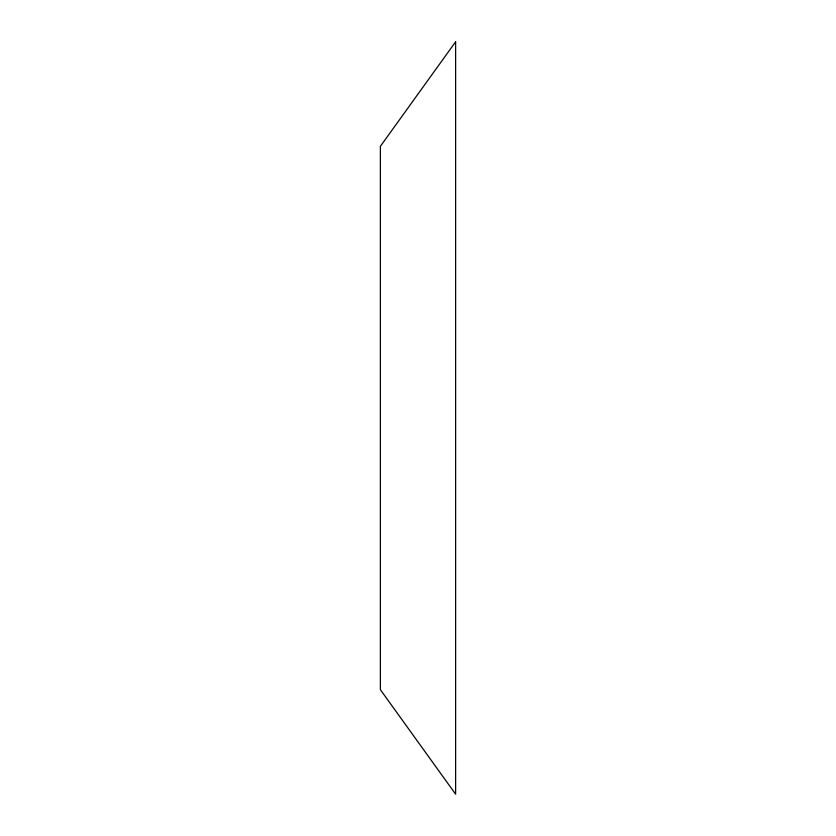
<?xml version="1.0" encoding="UTF-8"?>
<svg xmlns="http://www.w3.org/2000/svg" width="836" height="836" viewBox="0 0 836 836"><rect width="100%" height="100%" fill="white"/><g stroke="black" fill="none" stroke-linecap="round" stroke-linejoin="round"><path stroke-width="1.25" d="M455.62 41.8L380.38 146.321L380.38 689.679L455.62 794.2L455.62 41.8"/></g></svg>
